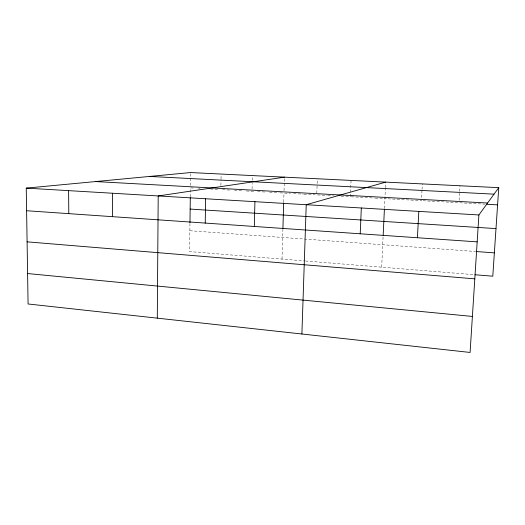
<?xml version="1.0" encoding="UTF-8"?>
<svg xmlns="http://www.w3.org/2000/svg" width="525" height="525" viewBox="0 0 525 525"><rect width="100%" height="100%" fill="white"/><g stroke="black" fill="none" stroke-linecap="round" stroke-linejoin="round"><path stroke-width="0.39" stroke-dasharray="2.62 1.97" d="M189.958 223.512L189.591 251.593L304.677 260.932M190.306 196.855L190.424 187.898L195.228 188.16M190.457 185.476L190.627 172.554M220.913 185.489L221.018 179.773M221.032 178.953L221.104 174.864M252.066 188.941L252.197 183.442M252.269 180.298L252.381 175.58M282.017 259.094L282.89 229.458M283.703 202.007L283.966 193.062M284.038 190.673L284.438 177.155M316.805 193.259L317.12 184.4M317.146 183.599L317.317 178.762M351.054 180.416L350.385 196.731L340.771 196.199M381.655 267.179L383.138 235.902M384.438 208.412L385.389 188.409M385.422 187.622L385.685 182.116M421.988 190.286L421.431 200.655L387.338 198.772M422.034 189.492L422.336 183.907M459.126 200.301L459.618 192.222M459.664 191.415L460.005 185.752M198.43 188.337L200.032 188.429M210.433 189L218.433 189.44M222.436 189.663L231.223 190.148M234.426 190.326L242.412 190.765M246.409 190.988L254.402 191.428M257.598 191.605L266.392 192.091M269.588 192.268L279.175 192.8M279.969 192.839L290.364 193.417M293.56 193.594L303.155 194.119M303.955 194.165L315.151 194.782M317.553 194.919L327.16 195.444M327.961 195.49L333.565 195.799M351.186 196.777L374.463 198.063M375.27 198.102L386.525 198.726M423.065 200.747L458.981 202.729M459.788 202.775L484.719 204.153M189.866 230.731L475.65 251.495M305.484 260.997L474.167 274.687"/><path stroke-width="0.79" d="M157.29 318.15L158.202 195.95L284.438 177.155M189.971 222.712L190.299 197.669M205.236 223.079L205.616 198.758M254.317 226.472L254.927 201.679M282.916 228.651L283.677 202.821M301.895 334.005L306.233 204.724L385.685 182.116M360.209 233.789L361.325 207.985M383.178 235.102L384.398 209.226M417.421 237.74L418.825 211.398M498.75 187.655L478.898 214.955L470.085 352.446L28.074 303.982L26.25 188.127L190.627 172.554L498.75 187.655L492.791 276.196L474.974 274.752M149.572 176.446L494.018 194.158M95.543 181.565L487.567 203.031M486.334 204.238L497.595 204.862M26.25 188.127L478.898 214.955M190.148 209.075L495.994 228.598M26.604 210.735L477.173 241.868M476.464 251.554L494.36 252.853M27.097 241.848L474.803 278.847M27.595 273.551L472.388 316.437M68.611 190.634L68.801 213.649M112.567 193.239L112.58 216.674"/></g></svg>
